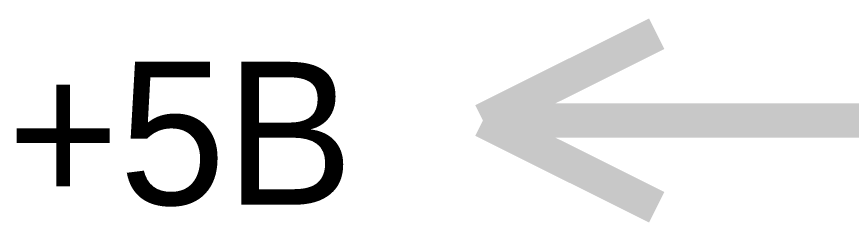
# Model space of a CAD drawing. Header units: inches. Extents: x 0 to 594, y 0 to 420.
# Drawn here: x 233.38 to 240.69, y 201.59 to 203.41 of the extents above; entities that cross this region are included whole.
import ezdxf

# ---------------------------------------------------------------- set-up
doc = ezdxf.new("R2010")
doc.units = ezdxf.units.IN
doc.layers.add('Sheet', color=255, linetype='Continuous')

msp = doc.modelspace()

# ---------------------------------------------------------------- linework, layer by layer
at = {"layer": 'Sheet'}
for points in [[(237.4656, 202.4968, 0.2997, 0.2997, 0), (238.9887, 203.2583, 0.2997, 0.2997, 0)], [(237.4656, 202.4968, 0.2997, 0.2997, 0), (238.9887, 201.7353, 0.2997, 0.2997, 0)], [(240.0078, 202.4968, 0.2997, 0.2997, 0), (237.4656, 202.4968, 0.2997, 0.2997, 0)], [(240.0078, 202.4968, 0.2997, 0.2997, 0), (245.0026, 202.4968, 0.2997, 0.2997, 0), (260.0094, 202.4968, 0.2997, 0.2997, 0)]]:
    msp.add_lwpolyline(points, format="xyseb", dxfattribs=at)

# ---------------------------------------------------------------- texts
msp.add_text('+5В', height=1.25427, dxfattribs=at).set_placement((233.2995, 201.7577))

doc.saveas('drawing.dxf')
